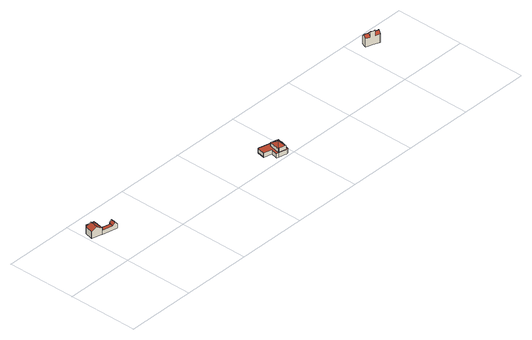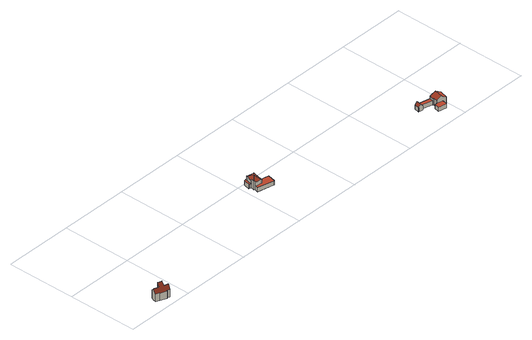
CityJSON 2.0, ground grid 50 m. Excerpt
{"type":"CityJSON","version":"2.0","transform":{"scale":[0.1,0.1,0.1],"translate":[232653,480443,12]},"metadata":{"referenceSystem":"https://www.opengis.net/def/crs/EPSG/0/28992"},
"CityObjects":{
"building1":{"type":"Building","attributes":{"measuredHeight":19.92,"roofType":"slanted","storeysAboveGround":3,"yearOfConstruction":1954,"name":"Building 4906-891","class":"Residential","usage":"Pand in gebruik","is_single_part":"1","3dbag_tile":"3dbag_v210908_fd2cee53_4906","n_adjacent_buildings":1,"footprint_area":105.9,"bag_net_internal_area":105,"lod2_volume":459.87,"lod_max":2,"list_adjacent_buildings":"NL.IMBAG.Pand.1742100000004520","+energy-function":["woonfunctie"],"+energy-buildingType":"SFH","bdg_in_calculation":"yes"},"geometry":[{"type":"MultiSurface","lod":"2","boundaries":[[[0,1,2,3,4,5,6,7,8,9,10,11,12,13,14,15,16,17,18,19,20,18,21,22,23,24,25,26,27,28,29,30,31,32,33]],[[34,35,36,37,38,39,40,41,42]],[[43,44,45,46,47,48,49,50,51]],[[52,53,54,55,37,36,35,56]],[[57,58,59,60,61,62,63,64,65]],[[66,67,68,69,70,71,72,73,74,45,44,43,75,76]],[[77,78,40,39,38,79,80,81,82,83]],[[29,28,27,28,29,51]],[[27,75,84,43,51,29,28]],[[76,55,54,53,52,11,10,69,68,67,66]],[[47,33,32,48]],[[35,13,12,56]],[[73,61,60,74]],[[75,27,26,25,24,23,22,80,79,38,37,55,76]],[[49,31,30,50]],[[77,19,18,78]],[[42,15,14,34]],[[65,2,1,57]],[[57,1,0,58]],[[58,0,33,47,46,45,74,60,59]],[[48,32,31,49]],[[62,5,4,63]],[[63,4,3,64]],[[81,21,18,20,83,82]],[[17,16,41,40,78,18]],[[41,16,15,42]],[[64,3,2,65]],[[80,22,21,81]],[[9,8,71,70,69,10]],[[34,14,13,35]],[[71,8,7,6,61,73,72]],[[56,12,11,52]],[[61,6,5,62]],[[83,20,19,77]],[[50,30,29,51]]],"semantics":{"surfaces":[{"type":"GroundSurface"},{"type":"RoofSurface"},{"type":"WallSurface"}],"values":[0,1,1,1,1,1,1,2,2,2,2,2,2,2,2,2,2,2,2,2,2,2,2,2,2,2,2,2,2,2,2,2,2,2,2]}}]},
"building2":{"type":"Building","attributes":{"measuredHeight":20.18,"roofType":"slanted","storeysAboveGround":2,"yearOfConstruction":2014,"name":"Building 4906-3043","class":"Residential","usage":"Pand in gebruik","is_single_part":"1","3dbag_tile":"3dbag_v210908_fd2cee53_4906","n_adjacent_buildings":9,"footprint_area":117.45,"bag_net_internal_area":128,"lod2_volume":537.56,"lod_max":2,"list_adjacent_buildings":"NL.IMBAG.Pand.1742100000096322,NL.IMBAG.Pand.1742100000096323,NL.IMBAG.Pand.1742100000096324","+energy-function":["woonfunctie"],"+energy-buildingType":"TH","bdg_in_calculation":"yes"},"geometry":[{"type":"MultiSurface","lod":"2","boundaries":[[[85,86,87,88,89,90,91,92,93,94,95,96,97,98,99,100,101,102,103,104,105,106,107,108,109,110,111,112,113,114,115,116,117]],[[118,119,120,121,122,123,124,125]],[[126,127,128,129,130,131,132,133,134,122,135,136,137]],[[138,139,140,141,142,143,144,145,146,147,148,149,150,151,152,153,154,155,156,157,158,159,160,161,162,163,164,165,166,167,168,169,170,171,172,173,174,175,176,177]],[[136,122,178,179,120,180,181,182,183,184,185,186]],[[187,188,189,136,190,185]],[[138,191,192,140,139]],[[193,103,141]],[[102,101,194,195]],[[196,197,143,142]],[[101,100,198,194,197,199,144,143]],[[200,106,105,104,103]],[[103,102,195,193,141,196,142,141]],[[195,196,141,193]],[[192,191,106,200,201,140]],[[194,197,196,195]],[[201,200,103,141]],[[198,199,197,194]],[[123,122,134,133,124]],[[146,98,97,96,95,149,148,147]],[[179,120,174,120]],[[180,173,172,171,182,181]],[[175,174,120,119,118,176]],[[129,163,162,115,114,113,130]],[[144,100,99,145]],[[185,190,136,186]],[[161,116,115,162]],[[150,94,93,92,91,90,154,153,152,151]],[[188,168,167,166,126,137,189]],[[155,89,88,156]],[[108,107,177,176,118,125,109]],[[160,117,116,161]],[[187,169,168,188]],[[110,124,133]],[[164,163,129,128,127,126,166,165]],[[149,95,94,150]],[[177,107,106,138]],[[182,171,170,183]],[[156,88,87,86,85,159,158,157]],[[183,170,169,187,184]],[[184,187,185]],[[132,111,110,133]],[[130,113,112,111,132,131]],[[136,189,137]],[[145,99,98,146]],[[135,122,136]],[[120,174,173,180]],[[121,120,179,178,122]],[[124,110,109,125]],[[159,85,117,160]],[[154,90,89,155]]],"semantics":{"surfaces":[{"type":"GroundSurface"},{"type":"RoofSurface"},{"type":"WallSurface"}],"values":[0,1,1,1,1,1,2,2,2,2,2,2,2,2,2,2,2,2,2,2,2,2,2,2,2,2,2,2,2,2,2,2,2,2,2,2,2,2,2,2,2,2,2,2,2,2,2,2,2,2,2]}}]},
"building3":{"type":"Building","attributes":{"measuredHeight":20.41,"roofType":"slanted","storeysAboveGround":1,"storeysBelowGround":0,"yearOfConstruction":1879,"name":"Building 4906-992","class":"Non-residential (single function)","usage":"Pand in gebruik","is_single_part":"1","3dbag_tile":"3dbag_v210908_fd2cee53_4906","n_adjacent_buildings":0,"footprint_area":43.73,"lod2_volume":316.37,"lod_max":2,"+energy-function":["bijeenkomstfunctie"],"+energy-buildingType":"SFH","bdg_in_calculation":"no"},"geometry":[{"type":"MultiSurface","lod":"2","boundaries":[[[202,203,204,205,206,207,208,209,210,211,212,213,214,215,216,217,218,219,220]],[[221,222,223,224,225,226,227,228]],[[229,230,231,232,221,228,227,226,233,234,235,236,237,238,239,240,241,242,243,244,245,246]],[[247,248,249,250,251,252,253,238,254]],[[231,211,210,209,208,207,223,222,221,232]],[[217,216,244,243,242,218]],[[233,225,234]],[[248,202,220,249]],[[225,233,226]],[[223,207,206,205,204,203,202,248,247,236,235,234,225,224]],[[254,238,237,236,247]],[[246,214,213,229]],[[250,241,240,251]],[[212,211,231,230,229,213]],[[245,215,214,246]],[[239,238,253,252,251,240]],[[244,216,215,245]],[[219,218,242,241,250,249,220]]],"semantics":{"surfaces":[{"type":"GroundSurface"},{"type":"RoofSurface"},{"type":"WallSurface"}],"values":[0,1,1,1,2,2,2,2,2,2,2,2,2,2,2,2,2,2]}}]}
},
"vertices":[
[49,356,23],[59,393,23],[118,380,23],[111,346,23],[109,346,23],[96,349,23],[95,344,23],[89,318,23],[88,316,23],[90,315,23],[92,315,23],[92,312,23],[93,309,23],[168,292,23],[170,297,23],[171,297,23],[172,302,23],[187,299,23],[203,295,23],[203,297,23],[204,297,23],[196,259,23],[195,258,23],[194,258,23],[179,261,23],[162,265,23],[85,282,23],[81,283,23],[46,291,23],[10,300,23],[10,301,23],[9,301,23],[23,362,23],[25,362,23],[170,297,52],[168,292,52],[163,266,52],[162,265,52],[179,261,69],[179,263,69],[187,299,70],[172,302,53],[171,297,53],[46,291,93],[47,293,93],[61,353,93],[49,356,86],[25,362,71],[23,362,71],[9,301,71],[10,301,71],[10,300,71],[92,312,52],[91,309,52],[85,284,51],[85,282,51],[93,309,52],[59,393,53],[49,356,53],[61,353,53],[93,345,53],[95,344,53],[96,349,53],[109,346,53],[111,346,53],[118,380,53],[85,284,70],[91,309,70],[92,312,70],[92,315,70],[90,315,71],[88,316,72],[89,318,72],[95,344,72],[93,345,73],[81,283,72],[85,282,70],[203,297,53],[203,295,53],[194,258,53],[195,258,51],[196,259,51],[203,295,52],[204,297,52],[62,288,83],
[1471,59,19],[1463,24,19],[1461,15,19],[1459,10,19],[1449,12,19],[1449,10,19],[1448,11,19],[1444,12,19],[1394,23,19],[1390,24,19],[1388,25,19],[1381,27,19],[1377,28,19],[1375,28,19],[1387,75,19],[1327,89,19],[1327,90,19],[1327,91,19],[1340,147,19],[1342,147,19],[1459,120,19],[1459,119,19],[1459,118,19],[1454,98,19],[1453,92,19],[1460,90,19],[1460,89,19],[1456,73,19],[1454,63,19],[1458,62,19],[1459,62,19],[1468,60,19],[1469,59,19],[1454,98,78],[1446,100,78],[1410,107,78],[1425,70,96],[1428,62,100],[1453,85,85],[1460,90,81],[1453,92,81],[1446,18,80],[1446,19,80],[1458,61,78],[1458,62,78],[1454,63,82],[1456,73,82],[1460,89,82],[1460,90,82],[1453,85,86],[1428,62,101],[1428,61,100],[1445,18,80],[1459,119,52],[1459,120,52],[1342,147,52],[1340,147,52],[1327,91,52],[1327,90,52],[1327,89,52],[1387,75,51],[1375,28,51],[1377,28,51],[1381,27,51],[1388,25,51],[1390,24,51],[1394,23,51],[1444,12,51],[1448,11,51],[1449,10,51],[1449,12,51],[1459,10,51],[1461,15,51],[1463,24,51],[1471,59,51],[1469,59,51],[1468,60,51],[1459,62,51],[1458,62,51],[1458,61,51],[1446,19,51],[1446,18,51],[1445,18,51],[1397,28,51],[1396,28,51],[1392,29,51],[1391,29,51],[1400,72,51],[1408,107,52],[1410,107,52],[1446,100,52],[1454,98,52],[1459,118,52],[1425,70,97],[1410,107,79],[1408,107,77],[1400,72,77],[1391,29,78],[1392,29,79],[1396,28,81],[1397,33,81],[1407,42,88],[1396,28,79],[1397,28,79],[1445,18,79],[1407,42,87],[1459,119,51],[1420,129,52],[1340,147,20],[1327,90,20],[1327,91,20],[1327,91,51],[1327,90,51],[1327,89,20],[1327,89,51],[1341,147,19],[1341,147,52],
[2684,367,9],[2651,378,9],[2626,387,9],[2622,389,9],[2593,399,9],[2589,400,9],[2589,402,9],[2595,418,9],[2595,419,9],[2602,439,9],[2605,438,9],[2626,432,9],[2624,435,9],[2673,418,9],[2671,416,9],[2693,408,9],[2698,406,9],[2691,385,9],[2685,367,9],[2595,418,92],[2589,402,74],[2589,400,71],[2593,399,71],[2622,389,70],[2624,408,91],[2600,416,92],[2598,416,92],[2626,432,65],[2605,438,66],[2602,439,66],[2595,419,91],[2622,389,112],[2622,389,113],[2626,387,113],[2651,378,112],[2652,380,111],[2657,396,91],[2685,387,90],[2689,386,90],[2691,385,89],[2698,406,64],[2693,408,64],[2671,416,64],[2673,418,62],[2624,435,62],[2651,378,70],[2684,367,70],[2685,367,70],[2691,385,92],[2689,386,92],[2685,387,92],[2657,396,92],[2652,380,72]
]}
